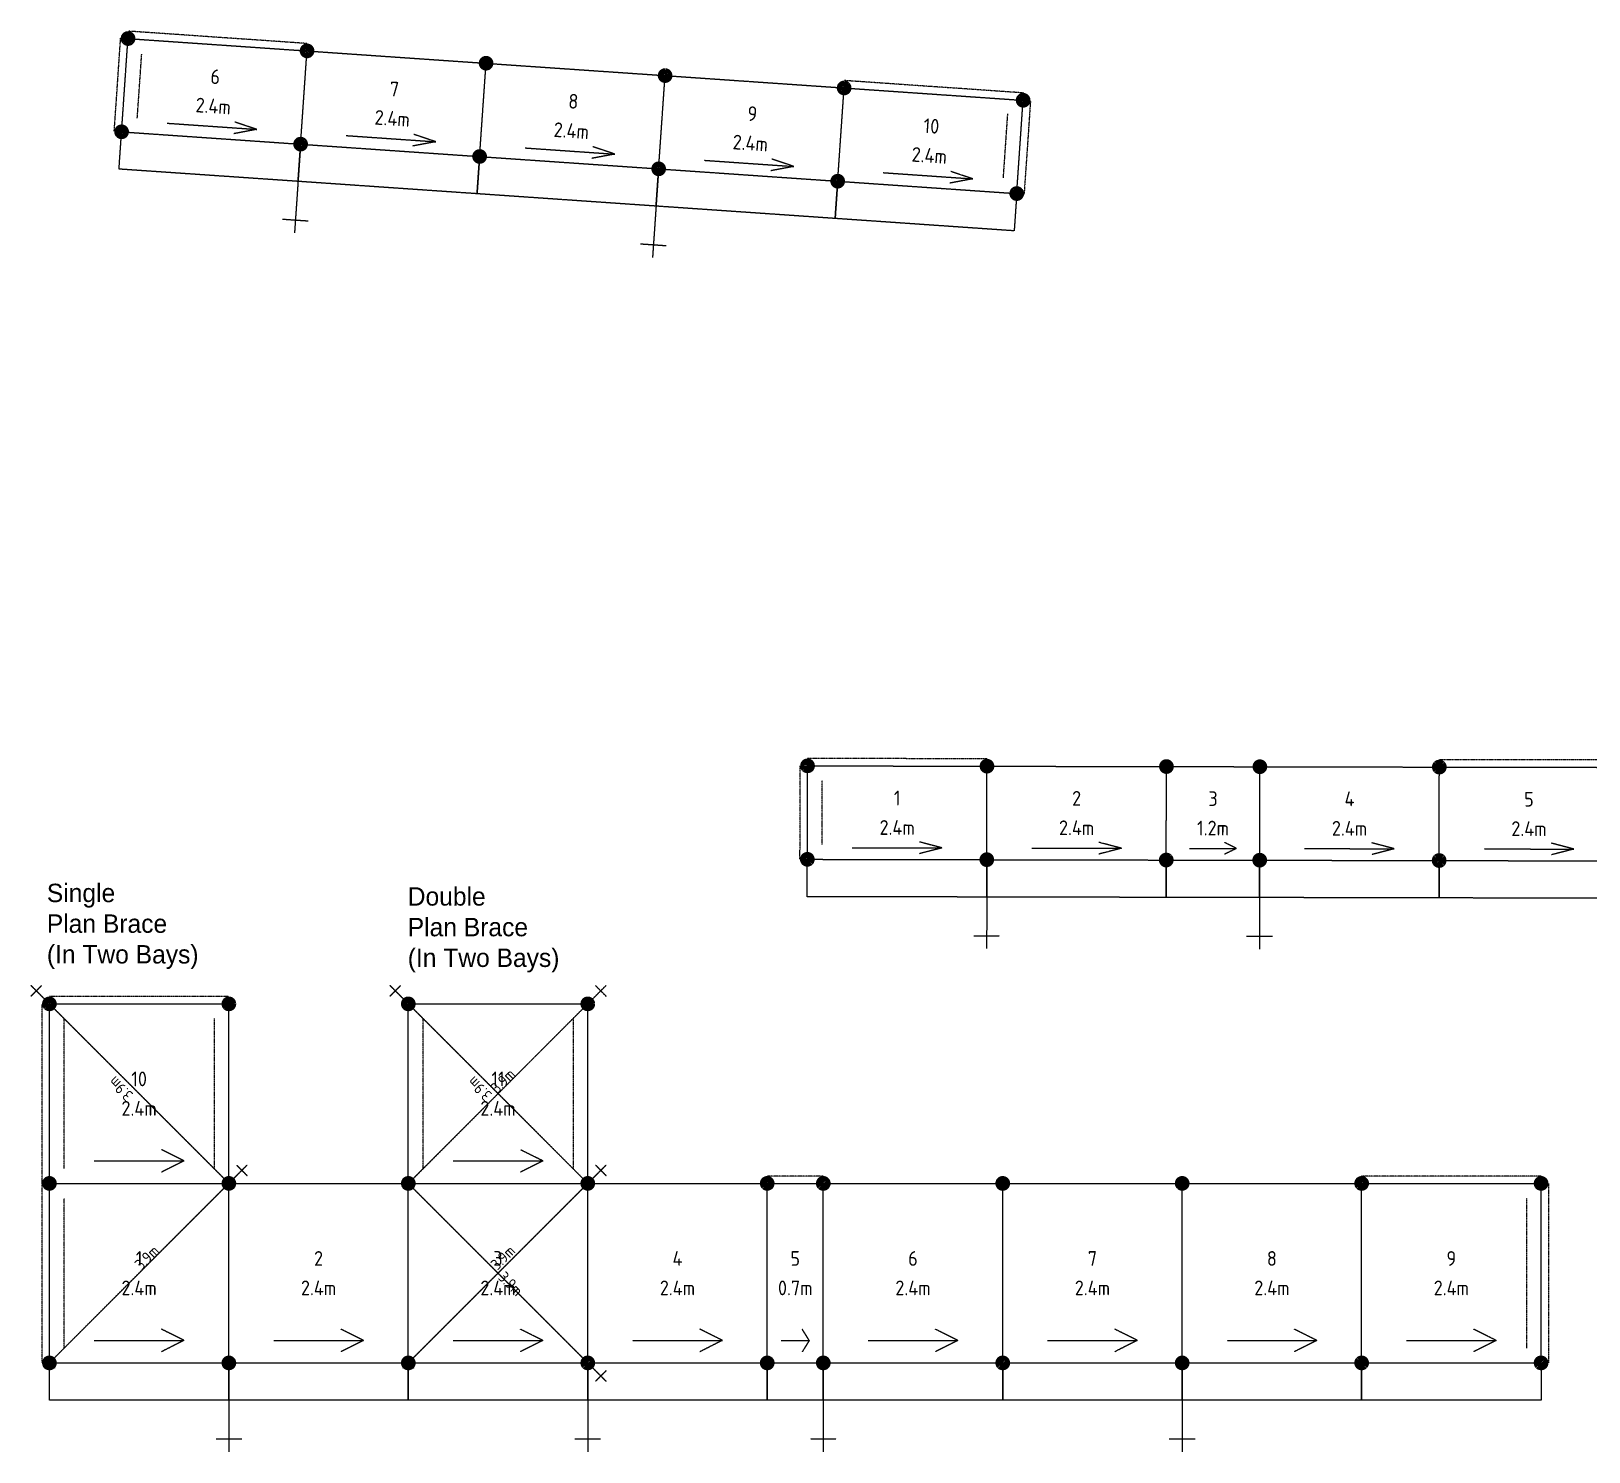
# Model space of a CAD drawing. Header units: millimetres. Extents: x 42845 to 75561, y 6030 to 25331.
# Drawn here: x 42845 to 64016, y 6030 to 25331 of the extents above; entities that cross this region are included whole.
import ezdxf
from ezdxf.enums import TextEntityAlignment as Align

# ---------------------------------------------------------------- set-up
doc = ezdxf.new("R2010")
doc.units = ezdxf.units.MM
doc.linetypes.add('KwikScaf_DASHED', pattern=[3.75, 2.5, -1.25])
doc.linetypes.add('KwikScaf_Line', pattern=[1, 1, 0])
doc.layers.get('0').update_dxf_attribs({"linetype": 'CONTINUOUS'})
doc.layers.add('KwikScaf Schematic', color=7, linetype='CONTINUOUS')
doc.styles.add('ARCH', font='archd.shx', dxfattribs={"height": 250})
doc.styles.add('KwikScaf ISO', font='isocp.shx')

msp = doc.modelspace()

# ---------------------------------------------------------------- linework, layer by layer
at = {"layer": 'KwikScaf Schematic', "color": 1, "linetype": 'KwikScaf_DASHED'}
for p, q in [((43974, 23971), (44061, 25238)), ((46601, 25163), (44168, 25331)), ((44287, 24150), (44347, 25018)), ((56334, 24492), (53901, 24660)), ((56427, 24385), (56340, 23118)), ((56114, 24206), (56054, 23338)), ((53294, 14080), (53297, 15350)), ((55836, 15445), (53397, 15450)), ((64423, 15429), (61984, 15433)), ((53595, 14279), (53596, 15149))]:
    msp.add_line(p, q, dxfattribs=at)
at = {"layer": 'KwikScaf Schematic', "color": 1, "linetype": 'KwikScaf_Line'}
for p, q in [((44074, 23964), (44161, 25231)), ((44161, 25231), (46594, 25063)), ((46507, 23796), (46594, 25063)), ((46594, 25063), (49028, 24895)), ((48940, 23628), (49028, 24895)), ((49028, 24895), (51461, 24728)), ((51373, 23461), (51461, 24728)), ((51461, 24728), (53894, 24560)), ((53807, 23293), (53894, 24560)), ((53894, 24560), (56327, 24392)), ((56240, 23125), (56327, 24392)), ((44039, 23457), (44074, 23964)), ((44074, 23964), (46507, 23796)), ((44693, 24081), (45910, 23997)), ((45910, 23997), (45600, 23938)), ((45910, 23997), (45611, 24097)), ((48343, 23829), (48044, 23929)), ((46507, 23796), (46472, 23290)), ((46472, 23290), (46507, 23796)), ((46507, 23796), (48940, 23628)), ((47126, 23913), (48343, 23829)), ((48343, 23829), (48033, 23771)), ((49559, 23745), (50776, 23661)), ((50776, 23661), (50477, 23761)), ((48940, 23628), (48905, 23122)), ((48905, 23122), (48940, 23628)), ((48940, 23628), (51373, 23461)), ((50776, 23661), (50466, 23603)), ((51993, 23577), (53209, 23493)), ((53209, 23493), (52911, 23593)), ((46472, 23290), (44039, 23457)), ((46472, 23290), (46424, 22591)), ((48905, 23122), (46472, 23290)), ((51373, 23461), (51338, 22954)), ((51338, 22954), (51373, 23461)), ((51373, 23461), (53807, 23293)), ((53209, 23493), (52900, 23435)), ((53807, 23293), (53772, 22786)), ((53772, 22786), (53807, 23293)), ((53807, 23293), (56240, 23125)), ((54426, 23409), (55642, 23325)), ((55642, 23325), (55333, 23267)), ((55642, 23325), (55344, 23425)), ((51338, 22954), (48905, 23122)), ((56240, 23125), (56205, 22618)), ((51338, 22954), (51290, 22256)), ((53772, 22786), (51338, 22954)), ((46261, 22778), (46610, 22754)), ((56205, 22618), (53772, 22786)), ((51128, 22442), (51477, 22418)), ((53394, 14080), (53397, 15350)), ((53397, 15350), (55836, 15345)), ((55833, 14075), (55836, 15345)), ((55836, 15345), (58275, 15340)), ((58272, 14070), (58275, 15340)), ((59545, 15338), (61984, 15333)), ((61981, 14063), (61984, 15333)), ((61984, 15333), (64423, 15329)), ((54004, 14237), (55224, 14235)), ((55224, 14235), (54919, 14315)), ((55224, 14235), (54919, 14156)), ((56443, 14233), (57663, 14230)), ((57663, 14230), (57358, 14310)), ((57663, 14230), (57358, 14151)), ((60152, 14226), (61372, 14223)), ((61372, 14223), (61067, 14303)), ((61372, 14223), (61067, 14144)), ((62591, 14221), (63811, 14219)), ((63811, 14219), (63506, 14299)), ((63811, 14219), (63506, 14140)), ((53393, 13572), (53394, 14080)), ((53394, 14080), (55833, 14075)), ((55833, 14075), (55832, 13567)), ((55832, 13567), (55833, 14075)), ((55833, 14075), (58272, 14070)), ((58272, 14070), (58271, 13562)), ((59541, 13560), (59542, 14068)), ((59542, 14068), (61981, 14063)), ((61981, 14063), (61980, 13555)), ((61980, 13555), (61981, 14063)), ((61981, 14063), (64420, 14059)), ((55832, 13567), (53393, 13572)), ((55832, 13567), (55831, 12867)), ((58271, 13562), (55832, 13567)), ((61980, 13555), (59541, 13560)), ((64419, 13551), (61980, 13555)), ((55656, 13042), (56006, 13042))]:
    msp.add_line(p, q, dxfattribs=at)
at = {"layer": 'KwikScaf Schematic', "color": 2, "linetype": 'KwikScaf_Line'}
for p, q in [((58275, 15340), (59545, 15338)), ((59542, 14068), (59545, 15338)), ((58590, 14229), (59225, 14227)), ((59225, 14227), (59066, 14148)), ((59225, 14227), (59067, 14307)), ((58271, 13562), (58272, 14070)), ((58272, 14070), (59542, 14068)), ((59542, 14068), (59541, 13560)), ((59541, 13560), (58271, 13562)), ((59541, 13560), (59540, 12860)), ((59365, 13035), (59715, 13035))]:
    msp.add_line(p, q, dxfattribs=at)
at = {"layer": 'KwikScaf Schematic', "color": 3, "linetype": 'KwikScaf_Line'}
for p, q in [((45602, 9606), (42845, 12364)), ((42845, 12222), (42986, 12364)), ((50480, 9606), (47723, 12364)), ((47723, 12222), (47864, 12364)), ((47900, 9606), (50658, 12364)), ((50516, 12364), (50658, 12222)), ((43093, 12116), (45532, 12116)), ((43093, 9677), (43093, 12116)), ((45532, 9677), (45532, 12116)), ((47971, 12116), (50410, 12116)), ((47971, 9677), (47971, 12116)), ((50410, 9677), (50410, 12116)), ((43702, 9982), (44922, 9982)), ((44922, 9982), (44617, 10134)), ((44922, 9982), (44617, 9829)), ((48580, 9982), (49800, 9982)), ((49800, 9982), (49495, 10134)), ((49800, 9982), (49495, 9829)), ((43022, 7167), (45780, 9925)), ((45461, 9606), (45602, 9747)), ((45638, 9925), (45780, 9783)), ((47900, 7167), (50658, 9925)), ((47900, 9747), (50658, 6990)), ((48041, 9747), (47900, 9606)), ((47900, 9747), (48041, 9606)), ((50339, 9606), (50480, 9747)), ((50516, 9925), (50658, 9783)), ((43093, 9677), (45532, 9677)), ((43093, 7238), (43093, 9677)), ((45532, 7238), (45532, 9677)), ((45532, 9677), (47971, 9677)), ((47971, 7238), (47971, 9677)), ((47971, 9677), (50410, 9677)), ((50410, 9677), (52849, 9677)), ((50410, 7238), (50410, 9677)), ((52849, 7238), (52849, 9677)), ((53611, 9677), (56050, 9677)), ((56050, 9677), (58489, 9677)), ((56050, 7238), (56050, 9677)), ((58489, 9677), (60928, 9677)), ((58489, 7238), (58489, 9677)), ((60928, 9677), (63367, 9677)), ((60928, 7238), (60928, 9677)), ((63367, 7238), (63367, 9677)), ((44922, 7543), (44617, 7695)), ((47361, 7543), (47056, 7695)), ((49800, 7543), (49495, 7695)), ((52239, 7543), (51934, 7695)), ((55440, 7543), (55135, 7695)), ((57879, 7543), (57574, 7695)), ((60318, 7543), (60013, 7695)), ((62757, 7543), (62452, 7695)), ((43702, 7543), (44922, 7543)), ((44922, 7543), (44617, 7390)), ((46141, 7543), (47361, 7543)), ((47361, 7543), (47056, 7390)), ((48580, 7543), (49800, 7543)), ((49800, 7543), (49495, 7390)), ((51019, 7543), (52239, 7543)), ((52239, 7543), (51934, 7390)), ((54220, 7543), (55440, 7543)), ((55440, 7543), (55135, 7390)), ((56659, 7543), (57879, 7543)), ((57879, 7543), (57574, 7390)), ((59098, 7543), (60318, 7543)), ((60318, 7543), (60013, 7390)), ((61537, 7543), (62757, 7543)), ((62757, 7543), (62452, 7390)), ((43022, 7308), (43163, 7167)), ((43093, 7238), (45532, 7238)), ((43093, 6730), (43093, 7238)), ((45532, 7238), (45532, 6730)), ((45532, 7238), (47971, 7238)), ((45532, 6730), (45532, 7238)), ((47900, 7308), (48041, 7167)), ((47971, 7238), (47971, 6730)), ((47971, 7238), (50410, 7238)), ((47971, 6730), (47971, 7238)), ((50410, 7238), (52849, 7238)), ((50410, 6730), (50410, 7238)), ((50410, 7238), (50410, 6730)), ((52849, 7238), (52849, 6730)), ((53611, 7238), (56050, 7238)), ((53611, 6730), (53611, 7238)), ((56050, 7238), (58489, 7238)), ((56050, 6730), (56050, 7238)), ((56050, 7238), (56050, 6730)), ((58489, 7238), (60928, 7238)), ((58489, 6730), (58489, 7238)), ((58489, 7238), (58489, 6730)), ((60928, 7238), (63367, 7238)), ((60928, 6730), (60928, 7238)), ((60928, 7238), (60928, 6730)), ((63367, 7238), (63367, 6730)), ((50658, 7131), (50516, 6990)), ((45532, 6730), (43093, 6730)), ((45532, 6730), (45532, 6030)), ((47971, 6730), (45532, 6730)), ((50410, 6730), (47971, 6730)), ((52849, 6730), (50410, 6730)), ((50410, 6730), (50410, 6030)), ((56050, 6730), (53611, 6730)), ((58489, 6730), (56050, 6730)), ((60928, 6730), (58489, 6730)), ((58489, 6730), (58489, 6030)), ((63367, 6730), (60928, 6730)), ((45357, 6205), (45707, 6205)), ((50235, 6205), (50585, 6205)), ((58314, 6205), (58664, 6205))]:
    msp.add_line(p, q, dxfattribs=at)
at = {"layer": 'KwikScaf Schematic', "color": 3, "linetype": 'KwikScaf_DASHED'}
for p, q in [((42993, 9677), (42993, 12116)), ((45532, 12216), (43093, 12216)), ((43293, 9877), (43293, 11916)), ((45332, 11916), (45332, 9877)), ((48171, 9877), (48171, 11916)), ((50210, 11916), (50210, 9877)), ((63367, 9777), (60928, 9777)), ((42993, 7238), (42993, 9677)), ((63467, 9677), (63467, 7238)), ((43293, 7438), (43293, 9477)), ((63167, 9477), (63167, 7438))]:
    msp.add_line(p, q, dxfattribs=at)
at = {"layer": 'KwikScaf Schematic', "color": 4, "linetype": 'KwikScaf_DASHED'}
msp.add_line((53611, 9777), (52849, 9777), dxfattribs=at)
at = {"layer": 'KwikScaf Schematic', "color": 4, "linetype": 'KwikScaf_Line'}
for p, q in [((52849, 9677), (53611, 9677)), ((53611, 7238), (53611, 9677)), ((53420, 7543), (53325, 7695)), ((53039, 7543), (53420, 7543)), ((53420, 7543), (53325, 7390)), ((52849, 7238), (53611, 7238)), ((52849, 6730), (52849, 7238)), ((53611, 7238), (53611, 6730)), ((53611, 6730), (52849, 6730)), ((53611, 6730), (53611, 6030)), ((53436, 6205), (53786, 6205))]:
    msp.add_line(p, q, dxfattribs=at)
at = {"layer": 'KwikScaf Schematic', "color": 1, "linetype": 'KwikScaf_Line', "const_width": 100}
for points in [[(44165, 25281, -0.198912), (44199, 25264, -0.198912), (44211, 25228, -0.198912), (44194, 25193, -0.198912), (44158, 25181, -0.198912), (44123, 25198, -0.198912), (44111, 25235, -0.198912), (44128, 25269, -0.198912)], [(46598, 25113, -0.198912), (46632, 25096, -0.198912), (46644, 25060, -0.198912), (46627, 25026, -0.198912), (46591, 25013, -0.198912), (46557, 25031, -0.198912), (46544, 25067, -0.198912), (46562, 25101, -0.198912)], [(49031, 24945, -0.198912), (49065, 24928, -0.198912), (49077, 24892, -0.198912), (49060, 24858, -0.198912), (49024, 24846, -0.198912), (48990, 24863, -0.198912), (48978, 24899, -0.198912), (48995, 24933, -0.198912)], [(51464, 24778, -0.198912), (51498, 24760, -0.198912), (51511, 24724, -0.198912), (51494, 24690, -0.198912), (51457, 24678, -0.198912), (51423, 24695, -0.198912), (51411, 24731, -0.198912), (51428, 24765, -0.198912)], [(53897, 24610, -0.198912), (53932, 24593, -0.198912), (53944, 24556, -0.198912), (53927, 24522, -0.198912), (53891, 24510, -0.198912), (53856, 24527, -0.198912), (53844, 24563, -0.198912), (53861, 24597, -0.198912)], [(44077, 24014, -0.198912), (44111, 23997, -0.198912), (44124, 23961, -0.198912), (44107, 23927, -0.198912), (44070, 23914, -0.198912), (44036, 23931, -0.198912), (44024, 23968, -0.198912), (44041, 24002, -0.198912)], [(46510, 23846, -0.198912), (46545, 23829, -0.198912), (46557, 23793, -0.198912), (46540, 23759, -0.198912), (46504, 23746, -0.198912), (46469, 23764, -0.198912), (46457, 23800, -0.198912), (46474, 23834, -0.198912)], [(48944, 23678, -0.198912), (48978, 23661, -0.198912), (48990, 23625, -0.198912), (48973, 23591, -0.198912), (48937, 23579, -0.198912), (48902, 23596, -0.198912), (48890, 23632, -0.198912), (48907, 23666, -0.198912)], [(51377, 23511, -0.198912), (51411, 23493, -0.198912), (51423, 23457, -0.198912), (51406, 23423, -0.198912), (51370, 23411, -0.198912), (51336, 23428, -0.198912), (51324, 23464, -0.198912), (51341, 23498, -0.198912)], [(53810, 23343, -0.198912), (53844, 23326, -0.198912), (53856, 23289, -0.198912), (53839, 23255, -0.198912), (53803, 23243, -0.198912), (53769, 23260, -0.198912), (53757, 23296, -0.198912), (53774, 23330, -0.198912)], [(53397, 15400, -0.198912), (53432, 15385, -0.198912), (53447, 15349, -0.198912), (53432, 15314, -0.198912), (53397, 15300, -0.198912), (53361, 15314, -0.198912), (53347, 15350, -0.198912), (53361, 15385, -0.198912)], [(55836, 15395, -0.198912), (55871, 15380, -0.198912), (55886, 15345, -0.198912), (55871, 15310, -0.198912), (55836, 15295, -0.198912), (55800, 15310, -0.198912), (55786, 15345, -0.198912), (55800, 15380, -0.198912)], [(59545, 15388, -0.198912), (59580, 15373, -0.198912), (59595, 15338, -0.198912), (59580, 15303, -0.198912), (59545, 15288, -0.198912), (59509, 15303, -0.198912), (59495, 15338, -0.198912), (59509, 15373, -0.198912)], [(61984, 15383, -0.198912), (62019, 15369, -0.198912), (62034, 15333, -0.198912), (62019, 15298, -0.198912), (61984, 15283, -0.198912), (61948, 15298, -0.198912), (61934, 15333, -0.198912), (61948, 15369, -0.198912)], [(53394, 14130, -0.198912), (53430, 14115, -0.198912), (53444, 14079, -0.198912), (53430, 14044, -0.198912), (53394, 14030, -0.198912), (53359, 14044, -0.198912), (53344, 14080, -0.198912), (53359, 14115, -0.198912)], [(55833, 14125, -0.198912), (55869, 14110, -0.198912), (55883, 14075, -0.198912), (55869, 14040, -0.198912), (55833, 14025, -0.198912), (55798, 14040, -0.198912), (55783, 14075, -0.198912), (55798, 14110, -0.198912)], [(59542, 14118, -0.198912), (59578, 14103, -0.198912), (59592, 14068, -0.198912), (59578, 14033, -0.198912), (59542, 14018, -0.198912), (59507, 14033, -0.198912), (59492, 14068, -0.198912), (59507, 14103, -0.198912)], [(61981, 14113, -0.198912), (62017, 14099, -0.198912), (62031, 14063, -0.198912), (62017, 14028, -0.198912), (61981, 14013, -0.198912), (61946, 14028, -0.198912), (61931, 14063, -0.198912), (61946, 14099, -0.198912)]]:
    msp.add_lwpolyline(points, format="xyb", close=True, dxfattribs=at)
at = {"layer": 'KwikScaf Schematic', "color": 1, "linetype": 'KwikScaf_Line'}
for points in [[(46598, 25113, 100, 100, -0.198912), (46632, 25096, 100, 100, -0.198912), (46644, 25060, 100, 100, -0.198912), (46627, 25026, 100, 100, -0.198912), (46591, 25013, 100, 100, -0.198912), (46557, 25031, 100, 100, -0.198912), (46544, 25067, 100, 100, -0.198912), (46562, 25101, 100, 100, -0.198912)], [(49031, 24945, 100, 100, -0.198912), (49065, 24928, 100, 100, -0.198912), (49077, 24892, 100, 100, -0.198912), (49060, 24858, 100, 100, -0.198912), (49024, 24846, 100, 100, -0.198912), (48990, 24863, 100, 100, -0.198912), (48978, 24899, 100, 100, -0.198912), (48995, 24933, 100, 100, -0.198912)], [(51464, 24778, 100, 100, -0.198912), (51498, 24760, 100, 100, -0.198912), (51511, 24724, 100, 100, -0.198912), (51494, 24690, 100, 100, -0.198912), (51457, 24678, 100, 100, -0.198912), (51423, 24695, 100, 100, -0.198912), (51411, 24731, 100, 100, -0.198912), (51428, 24765, 100, 100, -0.198912)], [(53897, 24610, 100, 100, -0.198912), (53932, 24593, 100, 100, -0.198912), (53944, 24556, 100, 100, -0.198912), (53927, 24522, 100, 100, -0.198912), (53891, 24510, 100, 100, -0.198912), (53856, 24527, 100, 100, -0.198912), (53844, 24563, 100, 100, -0.198912), (53861, 24597, 100, 100, -0.198912)], [(56331, 24442, 100, 100, -0.198912), (56365, 24425, 100, 100, -0.198912), (56377, 24388, 100, 100, -0.198912), (56360, 24354, 100, 100, -0.198912), (56324, 24342, 100, 100, -0.198912), (56290, 24359, 100, 100, -0.198912), (56277, 24395, 100, 100, -0.198912), (56294, 24430, 100, 100, -0.198912)], [(46510, 23846, 100, 100, -0.198912), (46545, 23829, 100, 100, -0.198912), (46557, 23793, 100, 100, -0.198912), (46540, 23759, 100, 100, -0.198912), (46504, 23746, 100, 100, -0.198912), (46469, 23764, 100, 100, -0.198912), (46457, 23800, 100, 100, -0.198912), (46474, 23834, 100, 100, -0.198912)], [(48944, 23678, 100, 100, -0.198912), (48978, 23661, 100, 100, -0.198912), (48990, 23625, 100, 100, -0.198912), (48973, 23591, 100, 100, -0.198912), (48937, 23579, 100, 100, -0.198912), (48902, 23596, 100, 100, -0.198912), (48890, 23632, 100, 100, -0.198912), (48907, 23666, 100, 100, -0.198912)], [(51377, 23511, 100, 100, -0.198912), (51411, 23493, 100, 100, -0.198912), (51423, 23457, 100, 100, -0.198912), (51406, 23423, 100, 100, -0.198912), (51370, 23411, 100, 100, -0.198912), (51336, 23428, 100, 100, -0.198912), (51324, 23464, 100, 100, -0.198912), (51341, 23498, 100, 100, -0.198912)], [(53810, 23343, 100, 100, -0.198912), (53844, 23326, 100, 100, -0.198912), (53856, 23289, 100, 100, -0.198912), (53839, 23255, 100, 100, -0.198912), (53803, 23243, 100, 100, -0.198912), (53769, 23260, 100, 100, -0.198912), (53757, 23296, 100, 100, -0.198912), (53774, 23330, 100, 100, -0.198912)], [(56243, 23175, 100, 100, -0.198912), (56278, 23158, 100, 100, -0.198912), (56290, 23121, 100, 100, -0.198912), (56273, 23087, 100, 100, -0.198912), (56236, 23075, 100, 100, -0.198912), (56202, 23092, 100, 100, -0.198912), (56190, 23128, 100, 100, -0.198912), (56207, 23163, 100, 100, -0.198912)], [(55836, 15395, 100, 100, -0.198912), (55871, 15380, 100, 100, -0.198912), (55886, 15345, 100, 100, -0.198912), (55871, 15310, 100, 100, -0.198912), (55836, 15295, 100, 100, -0.198912), (55800, 15310, 100, 100, -0.198912), (55786, 15345, 100, 100, -0.198912), (55800, 15380, 100, 100, -0.198912)], [(58275, 15390, 100, 100, -0.198912), (58310, 15376, 100, 100, -0.198912), (58325, 15340, 100, 100, -0.198912), (58310, 15305, 100, 100, -0.198912), (58275, 15290, 100, 100, -0.198912), (58239, 15305, 100, 100, -0.198912), (58225, 15340, 100, 100, -0.198912), (58239, 15376, 100, 100, -0.198912)], [(61984, 15383, 100, 100, -0.198912), (62019, 15369, 100, 100, -0.198912), (62034, 15333, 100, 100, -0.198912), (62019, 15298, 100, 100, -0.198912), (61984, 15283, 100, 100, -0.198912), (61948, 15298, 100, 100, -0.198912), (61934, 15333, 100, 100, -0.198912), (61948, 15369, 100, 100, -0.198912)], [(55833, 14125, 100, 100, -0.198912), (55869, 14110, 100, 100, -0.198912), (55883, 14075, 100, 100, -0.198912), (55869, 14040, 100, 100, -0.198912), (55833, 14025, 100, 100, -0.198912), (55798, 14040, 100, 100, -0.198912), (55783, 14075, 100, 100, -0.198912), (55798, 14110, 100, 100, -0.198912)], [(58272, 14120, 100, 100, -0.198912), (58308, 14106, 100, 100, -0.198912), (58322, 14070, 100, 100, -0.198912), (58308, 14035, 100, 100, -0.198912), (58272, 14020, 100, 100, -0.198912), (58237, 14035, 100, 100, -0.198912), (58222, 14070, 100, 100, -0.198912), (58237, 14106, 100, 100, -0.198912)], [(61981, 14113, 100, 100, -0.198912), (62017, 14099, 100, 100, -0.198912), (62031, 14063, 100, 100, -0.198912), (62017, 14028, 100, 100, -0.198912), (61981, 14013, 100, 100, -0.198912), (61946, 14028, 100, 100, -0.198912), (61931, 14063, 100, 100, -0.198912), (61946, 14099, 100, 100, -0.198912)]]:
    msp.add_lwpolyline(points, format="xyseb", close=True, dxfattribs=at)
at = {"layer": 'KwikScaf Schematic', "color": 2, "linetype": 'KwikScaf_Line', "const_width": 100}
for points in [[(58275, 15390, -0.198912), (58310, 15376, -0.198912), (58325, 15340, -0.198912), (58310, 15305, -0.198912), (58275, 15290, -0.198912), (58239, 15305, -0.198912), (58225, 15340, -0.198912), (58239, 15376, -0.198912)], [(59545, 15388, -0.198912), (59580, 15373, -0.198912), (59595, 15338, -0.198912), (59580, 15303, -0.198912), (59545, 15288, -0.198912), (59509, 15303, -0.198912), (59495, 15338, -0.198912), (59509, 15373, -0.198912)], [(58272, 14120, -0.198912), (58308, 14106, -0.198912), (58322, 14070, -0.198912), (58308, 14035, -0.198912), (58272, 14020, -0.198912), (58237, 14035, -0.198912), (58222, 14070, -0.198912), (58237, 14106, -0.198912)], [(59542, 14118, -0.198912), (59578, 14103, -0.198912), (59592, 14068, -0.198912), (59578, 14033, -0.198912), (59542, 14018, -0.198912), (59507, 14033, -0.198912), (59492, 14068, -0.198912), (59507, 14103, -0.198912)]]:
    msp.add_lwpolyline(points, format="xyb", close=True, dxfattribs=at)
at = {"layer": 'KwikScaf Schematic', "color": 3, "linetype": 'KwikScaf_Line'}
for points in [[(43093, 12166, 100, 100, -0.198912), (43128, 12151, 100, 100, -0.198912), (43143, 12116, 100, 100, -0.198912), (43128, 12080, 100, 100, -0.198912), (43093, 12066, 100, 100, -0.198912), (43057, 12080, 100, 100, -0.198912), (43043, 12116, 100, 100, -0.198912), (43057, 12151, 100, 100, -0.198912)], [(47971, 12166, 100, 100, -0.198912), (48006, 12151, 100, 100, -0.198912), (48021, 12116, 100, 100, -0.198912), (48006, 12080, 100, 100, -0.198912), (47971, 12066, 100, 100, -0.198912), (47935, 12080, 100, 100, -0.198912), (47921, 12116, 100, 100, -0.198912), (47935, 12151, 100, 100, -0.198912)], [(43093, 9727, 100, 100, -0.198912), (43128, 9712, 100, 100, -0.198912), (43143, 9677, 100, 100, -0.198912), (43128, 9641, 100, 100, -0.198912), (43093, 9627, 100, 100, -0.198912), (43057, 9641, 100, 100, -0.198912), (43043, 9677, 100, 100, -0.198912), (43057, 9712, 100, 100, -0.198912)], [(45532, 9727, 100, 100, -0.198912), (45567, 9712, 100, 100, -0.198912), (45582, 9677, 100, 100, -0.198912), (45567, 9641, 100, 100, -0.198912), (45532, 9627, 100, 100, -0.198912), (45496, 9641, 100, 100, -0.198912), (45482, 9677, 100, 100, -0.198912), (45496, 9712, 100, 100, -0.198912)], [(45532, 9727, 100, 100, -0.198912), (45567, 9712, 100, 100, -0.198912), (45582, 9677, 100, 100, -0.198912), (45567, 9641, 100, 100, -0.198912), (45532, 9627, 100, 100, -0.198912), (45496, 9641, 100, 100, -0.198912), (45482, 9677, 100, 100, -0.198912), (45496, 9712, 100, 100, -0.198912)], [(47971, 9727, 100, 100, -0.198912), (48006, 9712, 100, 100, -0.198912), (48021, 9677, 100, 100, -0.198912), (48006, 9641, 100, 100, -0.198912), (47971, 9627, 100, 100, -0.198912), (47935, 9641, 100, 100, -0.198912), (47921, 9677, 100, 100, -0.198912), (47935, 9712, 100, 100, -0.198912)], [(50410, 9727, 100, 100, -0.198912), (50445, 9712, 100, 100, -0.198912), (50460, 9677, 100, 100, -0.198912), (50445, 9641, 100, 100, -0.198912), (50410, 9627, 100, 100, -0.198912), (50374, 9641, 100, 100, -0.198912), (50360, 9677, 100, 100, -0.198912), (50374, 9712, 100, 100, -0.198912)], [(50410, 9727, 100, 100, -0.198912), (50445, 9712, 100, 100, -0.198912), (50460, 9677, 100, 100, -0.198912), (50445, 9641, 100, 100, -0.198912), (50410, 9627, 100, 100, -0.198912), (50374, 9641, 100, 100, -0.198912), (50360, 9677, 100, 100, -0.198912), (50374, 9712, 100, 100, -0.198912)], [(53611, 9727, 100, 100, -0.198912), (53646, 9712, 100, 100, -0.198912), (53661, 9677, 100, 100, -0.198912), (53646, 9641, 100, 100, -0.198912), (53611, 9627, 100, 100, -0.198912), (53575, 9641, 100, 100, -0.198912), (53561, 9677, 100, 100, -0.198912), (53575, 9712, 100, 100, -0.198912)], [(56050, 9727, 100, 100, -0.198912), (56085, 9712, 100, 100, -0.198912), (56100, 9677, 100, 100, -0.198912), (56085, 9641, 100, 100, -0.198912), (56050, 9627, 100, 100, -0.198912), (56014, 9641, 100, 100, -0.198912), (56000, 9677, 100, 100, -0.198912), (56014, 9712, 100, 100, -0.198912)], [(58489, 9727, 100, 100, -0.198912), (58524, 9712, 100, 100, -0.198912), (58539, 9677, 100, 100, -0.198912), (58524, 9641, 100, 100, -0.198912), (58489, 9627, 100, 100, -0.198912), (58453, 9641, 100, 100, -0.198912), (58439, 9677, 100, 100, -0.198912), (58453, 9712, 100, 100, -0.198912)], [(60928, 9727, 100, 100, -0.198912), (60963, 9712, 100, 100, -0.198912), (60978, 9677, 100, 100, -0.198912), (60963, 9641, 100, 100, -0.198912), (60928, 9627, 100, 100, -0.198912), (60892, 9641, 100, 100, -0.198912), (60878, 9677, 100, 100, -0.198912), (60892, 9712, 100, 100, -0.198912)], [(45532, 7288, 100, 100, -0.198912), (45567, 7273, 100, 100, -0.198912), (45582, 7238, 100, 100, -0.198912), (45567, 7202, 100, 100, -0.198912), (45532, 7188, 100, 100, -0.198912), (45496, 7202, 100, 100, -0.198912), (45482, 7238, 100, 100, -0.198912), (45496, 7273, 100, 100, -0.198912)], [(47971, 7288, 100, 100, -0.198912), (48006, 7273, 100, 100, -0.198912), (48021, 7238, 100, 100, -0.198912), (48006, 7202, 100, 100, -0.198912), (47971, 7188, 100, 100, -0.198912), (47935, 7202, 100, 100, -0.198912), (47921, 7238, 100, 100, -0.198912), (47935, 7273, 100, 100, -0.198912)], [(50410, 7288, 100, 100, -0.198912), (50445, 7273, 100, 100, -0.198912), (50460, 7238, 100, 100, -0.198912), (50445, 7202, 100, 100, -0.198912), (50410, 7188, 100, 100, -0.198912), (50374, 7202, 100, 100, -0.198912), (50360, 7238, 100, 100, -0.198912), (50374, 7273, 100, 100, -0.198912)], [(52849, 7288, 100, 100, -0.198912), (52884, 7273, 100, 100, -0.198912), (52899, 7238, 100, 100, -0.198912), (52884, 7202, 100, 100, -0.198912), (52849, 7188, 100, 100, -0.198912), (52813, 7202, 100, 100, -0.198912), (52799, 7238, 100, 100, -0.198912), (52813, 7273, 100, 100, -0.198912)], [(56050, 7288, 100, 100, -0.198912), (56085, 7273, 100, 100, -0.198912), (56100, 7238, 100, 100, -0.198912), (56085, 7202, 100, 100, -0.198912), (56050, 7188, 100, 100, -0.198912), (56014, 7202, 100, 100, -0.198912), (56000, 7238, 100, 100, -0.198912), (56014, 7273, 100, 100, -0.198912)], [(58489, 7288, 100, 100, -0.198912), (58524, 7273, 100, 100, -0.198912), (58539, 7238, 100, 100, -0.198912), (58524, 7202, 100, 100, -0.198912), (58489, 7188, 100, 100, -0.198912), (58453, 7202, 100, 100, -0.198912), (58439, 7238, 100, 100, -0.198912), (58453, 7273, 100, 100, -0.198912)], [(60928, 7288, 100, 100, -0.198912), (60963, 7273, 100, 100, -0.198912), (60978, 7238, 100, 100, -0.198912), (60963, 7202, 100, 100, -0.198912), (60928, 7188, 100, 100, -0.198912), (60892, 7202, 100, 100, -0.198912), (60878, 7238, 100, 100, -0.198912), (60892, 7273, 100, 100, -0.198912)], [(63367, 7288, 100, 100, -0.198912), (63402, 7273, 100, 100, -0.198912), (63417, 7238, 100, 100, -0.198912), (63402, 7202, 100, 100, -0.198912), (63367, 7188, 100, 100, -0.198912), (63331, 7202, 100, 100, -0.198912), (63317, 7238, 100, 100, -0.198912), (63331, 7273, 100, 100, -0.198912)]]:
    msp.add_lwpolyline(points, format="xyseb", close=True, dxfattribs=at)
at = {"layer": 'KwikScaf Schematic', "color": 3, "linetype": 'KwikScaf_Line', "const_width": 100}
for points in [[(45532, 12166, -0.198912), (45567, 12151, -0.198912), (45582, 12116, -0.198912), (45567, 12080, -0.198912), (45532, 12066, -0.198912), (45496, 12080, -0.198912), (45482, 12116, -0.198912), (45496, 12151, -0.198912)], [(50410, 12166, -0.198912), (50445, 12151, -0.198912), (50460, 12116, -0.198912), (50445, 12080, -0.198912), (50410, 12066, -0.198912), (50374, 12080, -0.198912), (50360, 12116, -0.198912), (50374, 12151, -0.198912)], [(43093, 9727, -0.198912), (43128, 9712, -0.198912), (43143, 9677, -0.198912), (43128, 9641, -0.198912), (43093, 9627, -0.198912), (43057, 9641, -0.198912), (43043, 9677, -0.198912), (43057, 9712, -0.198912)], [(45532, 9727, -0.198912), (45567, 9712, -0.198912), (45582, 9677, -0.198912), (45567, 9641, -0.198912), (45532, 9627, -0.198912), (45496, 9641, -0.198912), (45482, 9677, -0.198912), (45496, 9712, -0.198912)], [(47971, 9727, -0.198912), (48006, 9712, -0.198912), (48021, 9677, -0.198912), (48006, 9641, -0.198912), (47971, 9627, -0.198912), (47935, 9641, -0.198912), (47921, 9677, -0.198912), (47935, 9712, -0.198912)], [(47971, 9727, -0.198912), (48006, 9712, -0.198912), (48021, 9677, -0.198912), (48006, 9641, -0.198912), (47971, 9627, -0.198912), (47935, 9641, -0.198912), (47921, 9677, -0.198912), (47935, 9712, -0.198912)], [(50410, 9727, -0.198912), (50445, 9712, -0.198912), (50460, 9677, -0.198912), (50445, 9641, -0.198912), (50410, 9627, -0.198912), (50374, 9641, -0.198912), (50360, 9677, -0.198912), (50374, 9712, -0.198912)], [(52849, 9727, -0.198912), (52884, 9712, -0.198912), (52899, 9677, -0.198912), (52884, 9641, -0.198912), (52849, 9627, -0.198912), (52813, 9641, -0.198912), (52799, 9677, -0.198912), (52813, 9712, -0.198912)], [(56050, 9727, -0.198912), (56085, 9712, -0.198912), (56100, 9677, -0.198912), (56085, 9641, -0.198912), (56050, 9627, -0.198912), (56014, 9641, -0.198912), (56000, 9677, -0.198912), (56014, 9712, -0.198912)], [(58489, 9727, -0.198912), (58524, 9712, -0.198912), (58539, 9677, -0.198912), (58524, 9641, -0.198912), (58489, 9627, -0.198912), (58453, 9641, -0.198912), (58439, 9677, -0.198912), (58453, 9712, -0.198912)], [(60928, 9727, -0.198912), (60963, 9712, -0.198912), (60978, 9677, -0.198912), (60963, 9641, -0.198912), (60928, 9627, -0.198912), (60892, 9641, -0.198912), (60878, 9677, -0.198912), (60892, 9712, -0.198912)], [(63367, 9727, -0.198912), (63402, 9712, -0.198912), (63417, 9677, -0.198912), (63402, 9641, -0.198912), (63367, 9627, -0.198912), (63331, 9641, -0.198912), (63317, 9677, -0.198912), (63331, 9712, -0.198912)], [(43093, 7288, -0.198912), (43128, 7273, -0.198912), (43143, 7238, -0.198912), (43128, 7202, -0.198912), (43093, 7188, -0.198912), (43057, 7202, -0.198912), (43043, 7238, -0.198912), (43057, 7273, -0.198912)], [(45532, 7288, -0.198912), (45567, 7273, -0.198912), (45582, 7238, -0.198912), (45567, 7202, -0.198912), (45532, 7188, -0.198912), (45496, 7202, -0.198912), (45482, 7238, -0.198912), (45496, 7273, -0.198912)], [(47971, 7288, -0.198912), (48006, 7273, -0.198912), (48021, 7238, -0.198912), (48006, 7202, -0.198912), (47971, 7188, -0.198912), (47935, 7202, -0.198912), (47921, 7238, -0.198912), (47935, 7273, -0.198912)], [(50410, 7288, -0.198912), (50445, 7273, -0.198912), (50460, 7238, -0.198912), (50445, 7202, -0.198912), (50410, 7188, -0.198912), (50374, 7202, -0.198912), (50360, 7238, -0.198912), (50374, 7273, -0.198912)], [(53611, 7288, -0.198912), (53646, 7273, -0.198912), (53661, 7238, -0.198912), (53646, 7202, -0.198912), (53611, 7188, -0.198912), (53575, 7202, -0.198912), (53561, 7238, -0.198912), (53575, 7273, -0.198912)], [(56050, 7288, -0.198912), (56085, 7273, -0.198912), (56100, 7238, -0.198912), (56085, 7202, -0.198912), (56050, 7188, -0.198912), (56014, 7202, -0.198912), (56000, 7238, -0.198912), (56014, 7273, -0.198912)], [(58489, 7288, -0.198912), (58524, 7273, -0.198912), (58539, 7238, -0.198912), (58524, 7202, -0.198912), (58489, 7188, -0.198912), (58453, 7202, -0.198912), (58439, 7238, -0.198912), (58453, 7273, -0.198912)], [(60928, 7288, -0.198912), (60963, 7273, -0.198912), (60978, 7238, -0.198912), (60963, 7202, -0.198912), (60928, 7188, -0.198912), (60892, 7202, -0.198912), (60878, 7238, -0.198912), (60892, 7273, -0.198912)]]:
    msp.add_lwpolyline(points, format="xyb", close=True, dxfattribs=at)
at = {"layer": 'KwikScaf Schematic', "color": 4, "linetype": 'KwikScaf_Line'}
for points in [[(52849, 9727, 100, 100, -0.198912), (52884, 9712, 100, 100, -0.198912), (52899, 9677, 100, 100, -0.198912), (52884, 9641, 100, 100, -0.198912), (52849, 9627, 100, 100, -0.198912), (52813, 9641, 100, 100, -0.198912), (52799, 9677, 100, 100, -0.198912), (52813, 9712, 100, 100, -0.198912)], [(53611, 9727, 100, 100, -0.198912), (53646, 9712, 100, 100, -0.198912), (53661, 9677, 100, 100, -0.198912), (53646, 9641, 100, 100, -0.198912), (53611, 9627, 100, 100, -0.198912), (53575, 9641, 100, 100, -0.198912), (53561, 9677, 100, 100, -0.198912), (53575, 9712, 100, 100, -0.198912)], [(53611, 7288, 100, 100, -0.198912), (53646, 7273, 100, 100, -0.198912), (53661, 7238, 100, 100, -0.198912), (53646, 7202, 100, 100, -0.198912), (53611, 7188, 100, 100, -0.198912), (53575, 7202, 100, 100, -0.198912), (53561, 7238, 100, 100, -0.198912), (53575, 7273, 100, 100, -0.198912)]]:
    msp.add_lwpolyline(points, format="xyseb", close=True, dxfattribs=at)
at = {"layer": 'KwikScaf Schematic', "color": 4, "linetype": 'KwikScaf_Line', "const_width": 100}
msp.add_lwpolyline([(52849, 7288, -0.198912), (52884, 7273, -0.198912), (52899, 7238, -0.198912), (52884, 7202, -0.198912), (52849, 7188, -0.198912), (52813, 7202, -0.198912), (52799, 7238, -0.198912), (52813, 7273, -0.198912)], format="xyb", close=True, dxfattribs=at)

# ---------------------------------------------------------------- texts
at = {"char_height": 250, "attachment_point": 1, "style": 'ARCH'}
for s, insert, width in [('Single^JPlan Brace^J(In Two Bays)', (43058, 13748), 2599.05), ('Double\\PPlan Brace^J(In Two Bays)', (47963, 13701), 3248.82)]:
    msp.add_mtext(s, dxfattribs=dict(at, insert=insert, width=width))
at = {"layer": 'KwikScaf Schematic', "style": 'KwikScaf ISO'}
for s, rotation, p in [('6', 356.0536, (45348, 24713)), ('7', 356.0536, (47781, 24545)), ('2.4m', 356.0536, (45320, 24314)), ('8', 356.0536, (50214, 24378)), ('2.4m', 356.0536, (47753, 24146)), ('9', 356.0536, (52647, 24210)), ('10', 356.0536, (55081, 24042)), ('2.4m', 356.0536, (50187, 23979)), ('2.4m', 356.0536, (52620, 23811)), ('2.4m', 356.0536, (55053, 23643)), ('1', 359.8918, (54615, 14912)), ('2', 359.8918, (57054, 14908)), ('3', 359.8918, (58909, 14904)), ('4', 359.8918, (60763, 14901)), ('5', 359.8918, (63202, 14896)), ('2.4m', 359.8918, (54615, 14512)), ('2.4m', 359.8918, (57054, 14508)), ('1.2m', 359.8918, (58908, 14504)), ('2.4m', 359.8918, (60763, 14501)), ('2.4m', 359.8918, (63202, 14496))]:
    msp.add_text(s, height=200, rotation=rotation, dxfattribs=at).set_placement(p, align=Align.MIDDLE_CENTER)
for rotation, p in [(135, (44114, 11017)), (135, (48992, 11017)), (45, (49310, 11017)), (45, (44471, 8617)), (45, (49310, 8617)), (315, (49310, 8259))]:
    msp.add_text('3.9m', height=150, rotation=rotation, dxfattribs=at).set_placement(p, align=Align.CENTER)
for s, p in [('10', (44312, 11096)), ('11', (49190, 11096)), ('2.4m', (44312, 10696)), ('2.4m', (49190, 10696)), ('1', (44312, 8657)), ('2', (46751, 8657)), ('3', (49190, 8657)), ('4', (51629, 8657)), ('5', (53230, 8657)), ('6', (54830, 8657)), ('7', (57269, 8657)), ('8', (59708, 8657)), ('9', (62147, 8657)), ('2.4m', (44312, 8257)), ('2.4m', (46751, 8257)), ('2.4m', (49190, 8257)), ('2.4m', (51629, 8257)), ('0.7m', (53230, 8257)), ('2.4m', (54830, 8257)), ('2.4m', (57269, 8257)), ('2.4m', (59708, 8257)), ('2.4m', (62147, 8257))]:
    msp.add_text(s, height=200, dxfattribs=at).set_placement(p, align=Align.MIDDLE_CENTER)

doc.saveas('drawing.dxf')
